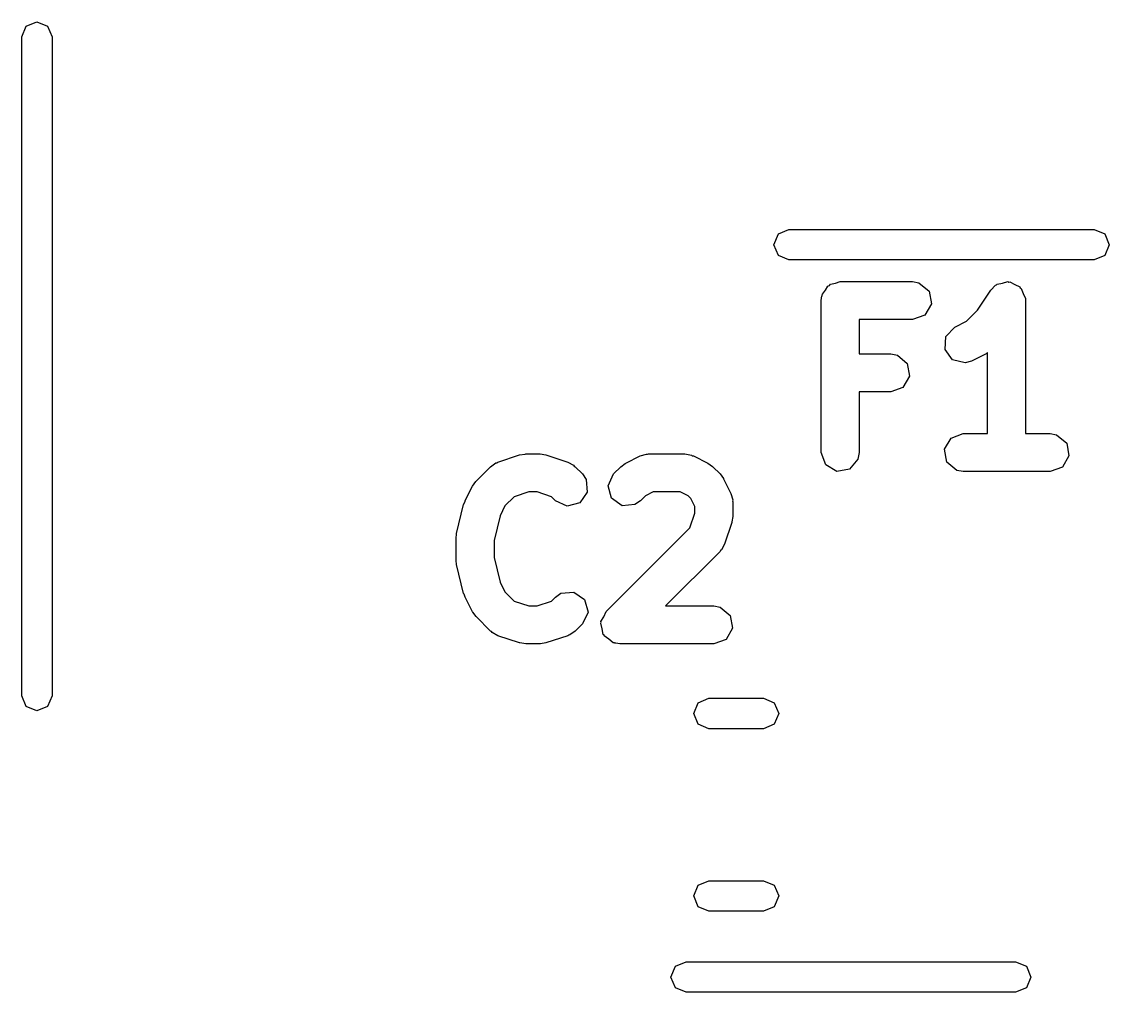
# Model space of a CAD drawing. Extents: x 184.8 to 212.7, y -69.8 to -26.1.
# Drawn here: x 200.08 to 204.372, y -39.32 to -35.49 of the extents above; entities that cross this region are included whole.
import ezdxf

# ---------------------------------------------------------------- set-up
doc = ezdxf.new("R2010")
doc.units = 0
doc.layers.add('BLACK', color=7, linetype='CONTINUOUS')

msp = doc.modelspace()

# ---------------------------------------------------------------- linework, layer by layer
at = {"layer": 'BLACK', "linetype": 'CONTINUOUS'}
for p, q in [((200.098, -35.5076), (200.14, -35.49)), ((200.14, -35.49), (200.182, -35.5076)), ((200.08, -35.55), (200.098, -35.5076)), ((200.182, -35.5076), (200.2, -35.55)), ((200.08, -37.35), (200.08, -35.55)), ((200.2, -35.55), (200.2, -37.35)), ((203.066, -36.3276), (203.108, -36.31)), ((203.108, -36.31), (204.312, -36.31)), ((204.312, -36.31), (204.354, -36.3276)), ((203.048, -36.37), (203.066, -36.3276)), ((204.354, -36.3276), (204.372, -36.37)), ((203.066, -36.4124), (203.048, -36.37)), ((204.372, -36.37), (204.354, -36.4124)), ((203.108, -36.43), (203.066, -36.4124)), ((204.312, -36.43), (203.108, -36.43)), ((204.354, -36.4124), (204.312, -36.43)), ((203.272, -36.5255), (203.292, -36.5221)), ((203.292, -36.5221), (203.31, -36.5154)), ((203.31, -36.5154), (203.596, -36.5154)), ((203.596, -36.5154), (203.621, -36.52)), ((203.621, -36.52), (203.661, -36.5529)), ((203.93, -36.5255), (203.951, -36.5217)), ((203.951, -36.5217), (203.972, -36.5156)), ((203.972, -36.5156), (203.976, -36.5173)), ((203.976, -36.5173), (203.98, -36.5166)), ((203.98, -36.5166), (203.999, -36.5274)), ((203.238, -36.5745), (203.24, -36.5648)), ((203.24, -36.5648), (203.252, -36.5498)), ((203.252, -36.5498), (203.262, -36.533)), ((203.262, -36.533), (203.268, -36.5307)), ((203.268, -36.5307), (203.272, -36.5255)), ((203.661, -36.5529), (203.67, -36.6035)), ((203.852, -36.6284), (203.905, -36.5488)), ((203.905, -36.5488), (203.923, -36.53)), ((203.923, -36.53), (203.927, -36.5288)), ((203.927, -36.5288), (203.93, -36.5255)), ((203.999, -36.5274), (204.019, -36.5362)), ((204.019, -36.5362), (204.021, -36.5401)), ((204.021, -36.5401), (204.025, -36.5422)), ((204.025, -36.5422), (204.032, -36.5627)), ((204.032, -36.5627), (204.042, -36.5822)), ((203.235, -36.5904), (203.237, -36.5807)), ((203.235, -37.1904), (203.235, -36.5904)), ((203.236, -36.5774), (203.238, -36.5745)), ((203.237, -36.5807), (203.236, -36.5774)), ((203.67, -36.6035), (203.644, -36.6479)), ((204.042, -36.5822), (204.041, -36.5864)), ((204.041, -36.5864), (204.042, -36.5904)), ((204.042, -36.5904), (204.042, -37.1154)), ((203.644, -36.6479), (203.596, -36.6654)), ((203.808, -36.6716), (203.852, -36.6284)), ((203.596, -36.6654), (203.385, -36.6654)), ((203.385, -36.6654), (203.385, -36.8011)), ((203.727, -36.732), (203.762, -36.6948)), ((203.762, -36.6948), (203.808, -36.6716)), ((203.724, -36.7832), (203.727, -36.732)), ((203.385, -36.8011), (203.51, -36.8011)), ((203.51, -36.8011), (203.536, -36.8057)), ((203.536, -36.8057), (203.575, -36.8386)), ((203.754, -36.8244), (203.724, -36.7832)), ((203.804, -36.8364), (203.754, -36.8244)), ((203.886, -36.8004), (203.829, -36.8289)), ((203.888, -36.7992), (203.886, -36.8004)), ((203.892, -36.7959), (203.888, -36.7992)), ((203.892, -37.1154), (203.892, -36.7959)), ((203.575, -36.8386), (203.584, -36.8892)), ((203.829, -36.8289), (203.804, -36.8364)), ((203.584, -36.8892), (203.558, -36.9336)), ((203.51, -36.9511), (203.385, -36.9511)), ((203.385, -36.9511), (203.385, -37.1904)), ((203.558, -36.9336), (203.51, -36.9511)), ((203.748, -37.133), (203.796, -37.1154)), ((203.796, -37.1154), (203.892, -37.1154)), ((204.042, -37.1154), (204.139, -37.1154)), ((204.139, -37.1154), (204.164, -37.12)), ((204.164, -37.12), (204.204, -37.1529)), ((203.722, -37.1774), (203.748, -37.133)), ((204.204, -37.1529), (204.212, -37.2035)), ((201.959, -37.2278), (202.045, -37.1993)), ((202.045, -37.1993), (202.067, -37.196)), ((202.067, -37.196), (202.069, -37.1954)), ((202.069, -37.1954), (202.126, -37.1954)), ((202.126, -37.1954), (202.148, -37.1993)), ((202.148, -37.1993), (202.149, -37.1993)), ((202.149, -37.1993), (202.235, -37.2278)), ((202.464, -37.2319), (202.521, -37.2033)), ((202.521, -37.2033), (202.546, -37.1959)), ((202.546, -37.1959), (202.55, -37.197)), ((202.55, -37.197), (202.554, -37.1954)), ((202.554, -37.1954), (202.697, -37.1954)), ((202.697, -37.1954), (202.723, -37.2)), ((202.723, -37.2), (202.726, -37.2028)), ((202.726, -37.2028), (202.731, -37.2033)), ((202.731, -37.2033), (202.788, -37.2319)), ((203.253, -37.2386), (203.235, -37.1904)), ((203.385, -37.1904), (203.38, -37.2161)), ((203.731, -37.2279), (203.722, -37.1774)), ((204.212, -37.2035), (204.187, -37.2479)), ((201.873, -37.3031), (201.93, -37.246)), ((201.93, -37.246), (201.951, -37.231)), ((201.951, -37.231), (201.956, -37.2306)), ((201.956, -37.2306), (201.959, -37.2278)), ((202.235, -37.2278), (202.258, -37.2403)), ((202.258, -37.2403), (202.26, -37.2441)), ((202.26, -37.2441), (202.264, -37.246)), ((202.264, -37.246), (202.293, -37.2745)), ((202.416, -37.2745), (202.444, -37.246)), ((202.444, -37.246), (202.462, -37.2331)), ((202.462, -37.2331), (202.464, -37.2319)), ((202.788, -37.2319), (202.806, -37.2453)), ((202.806, -37.2453), (202.807, -37.246)), ((202.807, -37.246), (202.836, -37.2745)), ((203.297, -37.2643), (203.253, -37.2386)), ((203.38, -37.2161), (203.347, -37.2554)), ((203.77, -37.2609), (203.731, -37.2279)), ((204.187, -37.2479), (204.139, -37.2654)), ((202.293, -37.2745), (202.308, -37.2959)), ((202.308, -37.2959), (202.312, -37.347)), ((202.394, -37.321), (202.416, -37.2745)), ((202.836, -37.2745), (202.849, -37.2929)), ((202.849, -37.2929), (202.85, -37.294)), ((202.85, -37.294), (202.879, -37.3512)), ((203.347, -37.2554), (203.297, -37.2643)), ((203.796, -37.2654), (203.77, -37.2609)), ((204.139, -37.2654), (203.796, -37.2654)), ((201.83, -37.3797), (201.859, -37.3226)), ((201.859, -37.3226), (201.872, -37.3046)), ((201.872, -37.3046), (201.873, -37.3031)), ((202.407, -37.3706), (202.394, -37.321)), ((200.08, -38.15), (200.08, -37.35)), ((200.2, -37.35), (200.2, -38.15)), ((201.824, -37.3951), (201.83, -37.3833)), ((201.83, -37.3833), (201.83, -37.3797)), ((202.023, -37.3646), (201.987, -37.4006)), ((202.081, -37.3454), (202.023, -37.3646)), ((202.114, -37.3454), (202.081, -37.3454)), ((202.171, -37.3646), (202.114, -37.3454)), ((202.187, -37.3806), (202.171, -37.3646)), ((202.233, -37.4023), (202.187, -37.3806)), ((202.312, -37.347), (202.283, -37.389)), ((202.449, -37.4), (202.407, -37.3706)), ((202.522, -37.3806), (202.5, -37.3955)), ((202.542, -37.3606), (202.522, -37.3806)), ((202.572, -37.3454), (202.542, -37.3606)), ((202.679, -37.3454), (202.572, -37.3454)), ((202.71, -37.3606), (202.679, -37.3454)), ((202.721, -37.372), (202.71, -37.3606)), ((202.736, -37.4024), (202.721, -37.372)), ((202.879, -37.3512), (202.886, -37.3761)), ((202.886, -37.3761), (202.885, -37.3805)), ((202.885, -37.3805), (202.886, -37.3847)), ((201.796, -37.5094), (201.824, -37.3951)), ((201.987, -37.4006), (201.968, -37.4395)), ((202.283, -37.389), (202.233, -37.4023)), ((202.5, -37.3955), (202.449, -37.4)), ((202.736, -37.4297), (202.736, -37.4024)), ((202.886, -37.3847), (202.886, -37.4419)), ((201.968, -37.4395), (201.944, -37.5368)), ((202.717, -37.4871), (202.736, -37.4297)), ((202.883, -37.4656), (202.854, -37.5513)), ((202.886, -37.4419), (202.883, -37.4639)), ((202.883, -37.4639), (202.883, -37.4656)), ((201.796, -37.5128), (201.796, -37.5094)), ((202.387, -37.8174), (202.717, -37.4871)), ((201.794, -37.5276), (201.796, -37.5128)), ((201.794, -37.6133), (201.794, -37.5276)), ((201.944, -37.5368), (201.944, -37.6041)), ((202.854, -37.5513), (202.842, -37.5742)), ((202.836, -37.5806), (202.621, -37.7954)), ((202.838, -37.5765), (202.836, -37.5806)), ((202.842, -37.5742), (202.838, -37.5765)), ((201.795, -37.6165), (201.794, -37.6133)), ((201.796, -37.6315), (201.795, -37.6165)), ((201.824, -37.7458), (201.796, -37.6315)), ((201.944, -37.6041), (201.968, -37.7014)), ((201.968, -37.7014), (201.987, -37.7403)), ((201.826, -37.7487), (201.824, -37.7458)), ((201.83, -37.7611), (201.826, -37.7487)), ((201.859, -37.8183), (201.83, -37.7611)), ((201.987, -37.7403), (202.023, -37.7763)), ((202.171, -37.7763), (202.187, -37.7603)), ((202.187, -37.7603), (202.208, -37.7453)), ((202.208, -37.7453), (202.259, -37.7408)), ((202.259, -37.7408), (202.301, -37.7703)), ((202.023, -37.7763), (202.081, -37.7954)), ((202.081, -37.7954), (202.114, -37.7954)), ((202.114, -37.7954), (202.171, -37.7763)), ((202.301, -37.7703), (202.315, -37.8198)), ((202.621, -37.7954), (202.811, -37.7954)), ((202.811, -37.7954), (202.837, -37.8)), ((202.837, -37.8), (202.876, -37.8329)), ((201.86, -37.8194), (201.859, -37.8183)), ((201.873, -37.8377), (201.86, -37.8194)), ((201.93, -37.8949), (201.873, -37.8377)), ((202.315, -37.8198), (202.293, -37.8663)), ((202.366, -37.8574), (202.377, -37.8378)), ((202.377, -37.8378), (202.387, -37.8174)), ((202.876, -37.8329), (202.885, -37.8835)), ((201.934, -37.8968), (201.93, -37.8949)), ((201.936, -37.9006), (201.934, -37.8968)), ((202.264, -37.8949), (202.243, -37.9098)), ((202.293, -37.8663), (202.264, -37.8949)), ((202.365, -37.8639), (202.367, -37.8608)), ((202.371, -37.8857), (202.365, -37.8639)), ((202.367, -37.8608), (202.366, -37.8574)), ((202.375, -37.9079), (202.371, -37.8857)), ((202.885, -37.8835), (202.86, -37.9279)), ((201.959, -37.913), (201.936, -37.9006)), ((202.045, -37.9416), (201.959, -37.913)), ((202.235, -37.913), (202.149, -37.9416)), ((202.239, -37.9102), (202.235, -37.913)), ((202.243, -37.9098), (202.239, -37.9102)), ((202.378, -37.9101), (202.375, -37.9079)), ((202.379, -37.9134), (202.378, -37.9101)), ((202.397, -37.9264), (202.379, -37.9134)), ((202.414, -37.9409), (202.397, -37.9264)), ((202.419, -37.9417), (202.414, -37.9409)), ((202.86, -37.9279), (202.811, -37.9454)), ((202.046, -37.9415), (202.045, -37.9416)), ((202.069, -37.9454), (202.046, -37.9415)), ((202.126, -37.9454), (202.069, -37.9454)), ((202.127, -37.9449), (202.126, -37.9454)), ((202.149, -37.9416), (202.127, -37.9449)), ((202.421, -37.9429), (202.419, -37.9417)), ((202.424, -37.9426), (202.421, -37.9429)), ((202.44, -37.9454), (202.424, -37.9426)), ((202.811, -37.9454), (202.44, -37.9454)), ((200.098, -38.1924), (200.08, -38.15)), ((200.2, -38.15), (200.182, -38.1924)), ((200.14, -38.21), (200.098, -38.1924)), ((200.182, -38.1924), (200.14, -38.21)), ((202.732, -38.22), (202.75, -38.1776)), ((202.75, -38.1776), (202.792, -38.16)), ((202.792, -38.16), (203.008, -38.16)), ((203.008, -38.16), (203.05, -38.1776)), ((203.05, -38.1776), (203.068, -38.22)), ((202.75, -38.2624), (202.732, -38.22)), ((203.068, -38.22), (203.05, -38.2624)), ((202.792, -38.28), (202.75, -38.2624)), ((203.008, -38.28), (202.792, -38.28)), ((203.05, -38.2624), (203.008, -38.28)), ((202.75, -38.8976), (202.792, -38.88)), ((202.792, -38.88), (203.008, -38.88)), ((203.008, -38.88), (203.05, -38.8976)), ((202.732, -38.94), (202.75, -38.8976)), ((203.05, -38.8976), (203.068, -38.94)), ((202.75, -38.9824), (202.732, -38.94)), ((203.068, -38.94), (203.05, -38.9824)), ((202.792, -39), (202.75, -38.9824)), ((203.008, -39), (202.792, -39)), ((203.05, -38.9824), (203.008, -39)), ((202.642, -39.26), (202.66, -39.2176)), ((202.66, -39.2176), (202.702, -39.2)), ((202.702, -39.2), (203.352, -39.2)), ((203.352, -39.2), (204.002, -39.2)), ((204.002, -39.2), (204.045, -39.2176)), ((204.045, -39.2176), (204.062, -39.26)), ((202.66, -39.3024), (202.642, -39.26)), ((204.062, -39.26), (204.045, -39.3024)), ((202.702, -39.32), (202.66, -39.3024)), ((204.045, -39.3024), (204.002, -39.32)), ((203.352, -39.32), (202.702, -39.32)), ((204.002, -39.32), (203.352, -39.32))]:
    msp.add_line(p, q, dxfattribs=at)

doc.saveas('drawing.dxf')
